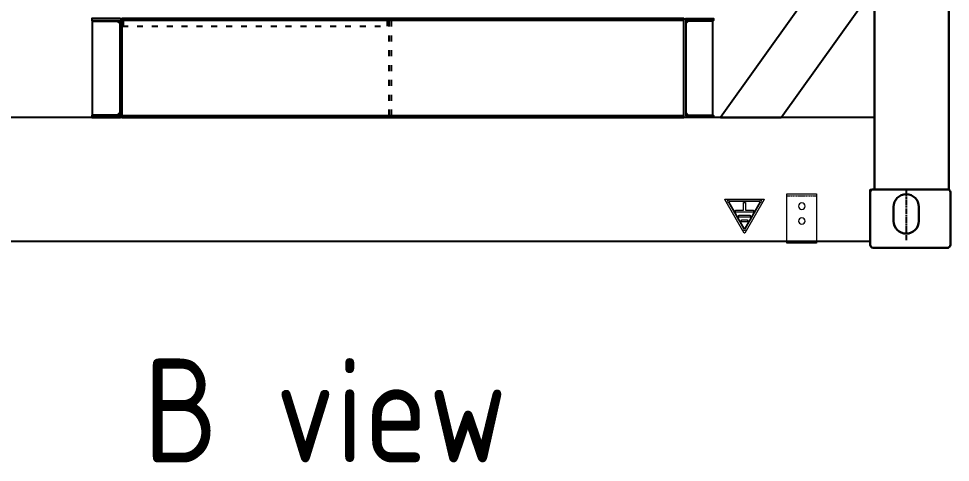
# Model space of a CAD drawing. Extents: x 59521 to 184406, y -1257 to 56672.
# Drawn here: x 79345 to 81227, y 17157 to 18054 of the extents above; entities that cross this region are included whole.
import ezdxf

# ---------------------------------------------------------------- set-up
doc = ezdxf.new("R2010")
doc.units = 0
doc.header["$MEASUREMENT"] = 0
for name, pattern in [('ACAD_ISO03W100', [30, 12, -18]), ('AM_ISO08W050', [18, 12, -1.5, 3, -1.5]), ('HIDDEN', [0.375, 0.25, -0.125])]:
    doc.linetypes.add(name, pattern=pattern)
doc.layers.get('0').update_dxf_attribs({"linetype": 'CONTINUOUS'})
for name, color, linetype, lineweight in [('AM_0', 7, 'CONTINUOUS', 30), ('AM_7N', 4, 'AM_ISO08W050', 25), ('THICK', 7, 'CONTINUOUS', 0)]:
    doc.layers.add(name, color=color, linetype=linetype, lineweight=lineweight)
doc.styles.add('GB', font='gbenor.shx', dxfattribs={"bigfont": 'gbcbig.shx'})

# ---------------------------------------------------------------- blocks, each defined once
blk = doc.blocks.new('fghfdsgf')
at = {"color": 87}
for points in [[(90599.2, 1099.4), (90543.2, 1099.4), (90543.2, 1095.4), (90599.2, 1095.4), (90599.2, 903.4), (90543.2, 903.4), (90543.2, 899.4), (90599.2, 899.4, 0.414214), (90603.2, 903.4), (90603.2, 1095.4, 0.414214)], [(91742.2, 1099.4), (91798.2, 1099.4), (91798.2, 1095.4), (91742.2, 1095.4), (91742.2, 903.4), (91798.2, 903.4), (91798.2, 899.4), (91742.2, 899.4, -0.414214), (91738.2, 903.4), (91738.2, 1095.4, -0.414214)]]:
    blk.add_lwpolyline(points, format="xyb", close=True, dxfattribs=at)
for points in [[(90594.2, 904.4), (90544.2, 904.4), (90544.2, 1094.4), (90594.2, 1094.4), (90599.2, 1089.4), (90599.2, 909.4)], [(90603.2, 899.4), (91738.2, 899.4), (91738.2, 1099.4), (90603.2, 1099.4)], [(91747.2, 904.4), (91797.2, 904.4), (91797.2, 1094.4), (91747.2, 1094.4), (91742.2, 1089.4), (91742.2, 909.4)]]:
    blk.add_lwpolyline(points, close=True, dxfattribs=at)
for points in [[(91738.2, 1095.4), (90603.2, 1095.4)], [(90603.2, 903.4), (91738.2, 903.4)]]:
    blk.add_lwpolyline(points, dxfattribs=at)
at = {"color": 87, "linetype": 'ACAD_ISO03W100'}
for points in [[(90604.2, 1084.4), (91142.2, 1084.4), (91142.2, 1097.4, 0.414214), (91140.2, 1099.4), (90606.2, 1099.4, 0.414214), (90604.2, 1097.4)], [(91147.2, 1099.4), (91203.2, 1099.4), (91203.2, 1095.4), (91147.2, 1095.4), (91147.2, 903.4), (91203.2, 903.4), (91203.2, 899.4), (91147.2, 899.4, -0.414214), (91143.2, 903.4), (91143.2, 1095.4, -0.414214)]]:
    blk.add_lwpolyline(points, format="xyb", close=True, dxfattribs=at)
blk.add_lwpolyline([(91140.2, 1084.4), (91140.2, 1097.4), (90606.2, 1097.4), (90606.2, 1084.4)], dxfattribs=at)
blk = doc.blocks.new('EY5TYU56Y5R4')
at = {"color": 6, "lineweight": 13}
blk.add_lwpolyline([(-62562, -56216.3), (-62562, -56116.3), (-62622, -56116.3), (-62622, -56216.3)], close=True, dxfattribs=at)
at = {"color": 6, "linetype": 'HIDDEN', "lineweight": 13}
blk.add_lwpolyline([(-62562, -56212.3), (-62562, -56120.3), (-62622, -56120.3), (-62622, -56212.3)], close=True, dxfattribs=at)
at = {"color": 6, "lineweight": 13}
for centre in [(-62592, -56141.3), (-62592, -56171.3)]:
    blk.add_circle(centre, 6.5, dxfattribs=at)
blk = doc.blocks.new('EY5IU78I87UI786')
at = {"color": 2}
for p, q in [((872260.3, -72846.1), (872299.4, -72913.9)), ((872339, -72845.4), (872260.7, -72845.4)), ((872267.4, -72851.4), (872298.4, -72905.1)), ((872299.3, -72904.6), (872268.3, -72850.9)), ((872330.9, -72848.9), (872268.8, -72848.9)), ((872268.8, -72849.9), (872330.9, -72849.9)), ((872297.9, -72852.5), (872297.9, -72868)), ((872301.8, -72852.5), (872297.9, -72852.5)), ((872300.3, -72913.9), (872339.4, -72846.1)), ((872331.5, -72850.9), (872300.5, -72904.6)), ((872301.3, -72905.1), (872332.4, -72851.4)), ((872301.8, -72868), (872301.8, -72852.5)), ((872281.9, -72868), (872281.9, -72872)), ((872297.9, -72868), (872281.9, -72868)), ((872281.9, -72872), (872317.9, -72872)), ((872317.9, -72868), (872301.8, -72868)), ((872317.9, -72872), (872317.9, -72868)), ((872288.5, -72877.6), (872288.5, -72881.5)), ((872311.2, -72877.6), (872288.5, -72877.6)), ((872288.5, -72881.5), (872311.2, -72881.5)), ((872294.1, -72887.1), (872294.1, -72891)), ((872305.7, -72887.1), (872294.1, -72887.1)), ((872294.1, -72891), (872305.7, -72891)), ((872305.7, -72891), (872305.7, -72887.1)), ((872311.2, -72881.5), (872311.2, -72877.6))]:
    blk.add_line(p, q, dxfattribs=at)
for centre in [(872266.8, -72849.4), (872332.9, -72849.4), (872299.9, -72906.7)]:
    blk.add_circle(centre, 2.1, dxfattribs=at)
for centre, start, end in [((872260.7, -72845.9), 90, 210), ((872339, -72845.9), 330, 90), ((872299.9, -72913.7), 210, 330)]:
    blk.add_arc(centre, 0.5, start, end, dxfattribs=at)

msp = doc.modelspace()

# ---------------------------------------------------------------- linework, layer by layer
msp.add_lwpolyline([(81074.111, 18118.149), (81074.111, 18290.195), (80762.666, 17854.172), (80885.556, 17854.172), (81074.111, 18118.149)])
at = {"layer": 'AM_0'}
msp.add_line((81223.107, 17591.172), (81071.117, 17591.172), dxfattribs=at)
for points in [[(81072.111, 17709.172), (81224.111, 17709.172), (81224.111, 20369.172), (81072.111, 20369.172)], [(81074.111, 20369.172), (81074.111, 17709.172)]]:
    msp.add_lwpolyline(points, dxfattribs=at)
for points in [[(81221.111, 17709.172), (81071.117, 17709.172, 0.41421356), (81065.111, 17703.166), (81065.111, 17597.178, 0.41421356), (81071.117, 17591.172), (81221.105, 17591.172, 0.41421356), (81227.111, 17597.178), (81227.111, 17703.172, 0.41421382)], [(81163.548, 17673.755, 1), (81112.497, 17673.755), (81112.497, 17645.226, 1), (81163.548, 17645.226)]]:
    msp.add_lwpolyline(points, format="xyb", close=True, dxfattribs=at)
at = {"layer": 'AM_7N'}
msp.add_line((81138.022, 17706.713), (81138.022, 17606.613), dxfattribs=at)
at = {"layer": 'THICK', "lineweight": -3}
msp.add_lwpolyline([(81065.111, 17709.172), (81074.111, 17709.172), (81074.111, 17854.172), (78942.111, 17854.172), (78942.111, 17709.172), (78951.111, 17709.172), (78951.111, 17604.172), (81065.111, 17604.172)], close=True, dxfattribs=at)

# ---------------------------------------------------------------- block references
at = {"color": 3}
msp.add_blockref('fghfdsgf', (-11049.601, 16954.817), dxfattribs=at)
at = {"lineweight": -3, "xscale": -1}
msp.add_blockref('EY5TYU56Y5R4', (18335.104, 73816.508), dxfattribs=at)
at = {"layer": 'THICK', "lineweight": -3, "xscale": -1}
msp.add_blockref('EY5IU78I87UI786', (953111.297, 90534.794), dxfattribs=at)

# ---------------------------------------------------------------- texts
at = {"color": 34, "lineweight": 15, "insert": (80332.954, 17367.483), "char_height": 210, "attachment_point": 3, "style": 'GB'}
msp.add_mtext('B view', dxfattribs=at)

doc.saveas('drawing.dxf')
